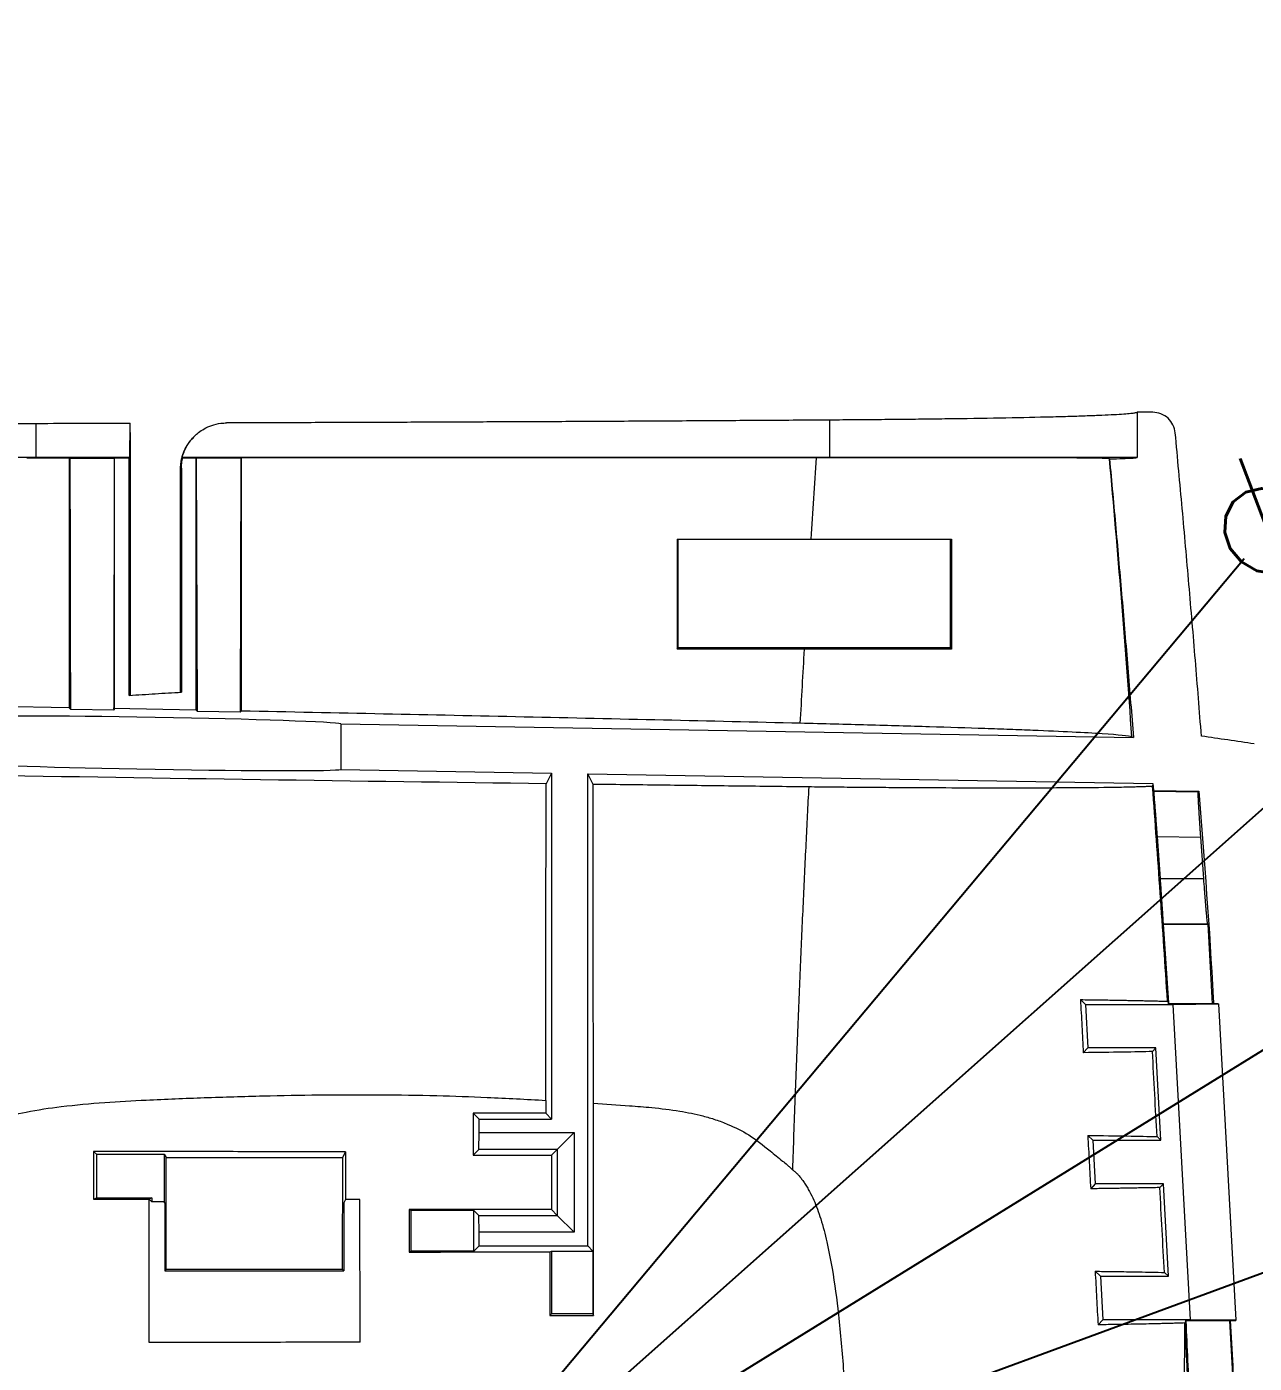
# Model space of a CAD drawing. Header units: inches. Extents: x 1424 to 4050, y 1126 to 1517.
# Drawn here: x 2906.66 to 2933.91, y 1394.31 to 1423.95 of the extents above; entities that cross this region are included whole.
import ezdxf

# ---------------------------------------------------------------- set-up
doc = ezdxf.new("R2010")
doc.units = ezdxf.units.IN
doc.header["$LTSCALE"] = 15
doc.styles.get("Standard").update_dxf_attribs({"font": 'txt', "bigfont": 'gbcbig.shx'})
doc.dimstyles.new('3', dxfattribs={"dimtxt": 3, "dimasz": 1, "dimexe": 0.18, "dimexo": 0.0625, "dimgap": 0.09, "dimtad": 0, "dimdsep": 46, "dimtxsty": 'Standard', "dimcen": 1, "dimclrd": 3, "dimclre": 3, "dimadec": 0, "dimazin": 2, "dimtfac": 1, "dimtofl": 0, "dimtmove": 0, "dimatfit": 3, "dimfxl": 1, "dimtolj": 1, "dimtzin": 0, "dimarcsym": 0})

# ---------------------------------------------------------------- blocks, each defined once
blk = doc.blocks.new('*D206')
at = {"color": 3, "lineweight": -2}
for p, q in [((2936.775, 1397.297), (2918.997, 1390.76)), ((2914.291, 1388.029), (2914.291, 1390.029)), ((2913.291, 1389.029), (2915.291, 1389.029))]:
    blk.add_line(p, q, dxfattribs=at)
at = {"color": 3}
blk.add_solid([(2918.939, 1390.916), (2919.054, 1390.603), (2918.058, 1390.415)], dxfattribs=at)
at = {"layer": 'Defpoints', "color": 0}
for p in [(2918.058, 1390.415), (2910.524, 1387.644)]:
    blk.add_point(p, dxfattribs=at)
at = {"color": 0, "insert": (2942.256, 1399.313), "char_height": 3, "attachment_point": 5, "rotation": 20.1893}
blk.add_mtext('\\A1;∅8.03', dxfattribs=at)
blk = doc.blocks.new('*D207')
at = {"color": 3, "lineweight": -2}
for p, q in [((2936.99, 1403.036), (2918.558, 1391.662)), ((2914.291, 1388.029), (2914.291, 1390.029)), ((2913.291, 1389.029), (2915.291, 1389.029))]:
    blk.add_line(p, q, dxfattribs=at)
at = {"color": 3}
blk.add_solid([(2918.47, 1391.804), (2918.645, 1391.52), (2917.707, 1391.137)], dxfattribs=at)
at = {"layer": 'Defpoints', "color": 0}
for p in [(2917.707, 1391.137), (2910.876, 1386.922)]:
    blk.add_point(p, dxfattribs=at)
at = {"color": 0, "insert": (2941.96, 1406.103), "char_height": 3, "attachment_point": 5, "rotation": 31.6779}
blk.add_mtext('\\A1;∅8.03', dxfattribs=at)
blk = doc.blocks.new('*D208')
at = {"color": 3, "lineweight": -2}
for p, q in [((2936.319, 1408.584), (2918.229, 1392.525)), ((2914.291, 1388.029), (2914.291, 1390.029)), ((2913.291, 1389.029), (2915.291, 1389.029))]:
    blk.add_line(p, q, dxfattribs=at)
at = {"color": 3}
blk.add_solid([(2918.118, 1392.65), (2918.34, 1392.4), (2917.481, 1391.861)], dxfattribs=at)
at = {"layer": 'Defpoints', "color": 0}
for p in [(2917.481, 1391.861), (2911.101, 1386.198)]:
    blk.add_point(p, dxfattribs=at)
at = {"color": 0, "insert": (2940.873, 1412.627), "char_height": 3, "attachment_point": 5, "rotation": 41.5956}
blk.add_mtext('\\A1;∅8.53', dxfattribs=at)
blk = doc.blocks.new('*D209')
at = {"color": 3, "lineweight": -2}
for p, q in [((2933.687, 1412.155), (2918.159, 1393.641)), ((2914.291, 1388.029), (2914.291, 1390.029)), ((2913.291, 1389.029), (2915.291, 1389.029))]:
    blk.add_line(p, q, dxfattribs=at)
at = {"color": 3}
blk.add_solid([(2918.031, 1393.748), (2918.286, 1393.534), (2917.516, 1392.875)], dxfattribs=at)
at = {"layer": 'Defpoints', "color": 0}
for p in [(2917.516, 1392.875), (2911.066, 1385.184)]:
    blk.add_point(p, dxfattribs=at)
at = {"color": 0, "insert": (2937.922, 1417.204), "char_height": 3, "attachment_point": 5, "rotation": 50.012}
blk.add_mtext('\\A1;∅10.04', dxfattribs=at)

msp = doc.modelspace()

# ---------------------------------------------------------------- linework, layer by layer
at = {"color": 7, "linetype": 'Continuous', "lineweight": 15}
for p, q in [((2931.306, 1415.401), (2931.306, 1414.399)), ((2931.654, 1415.401), (2931.306, 1415.401)), ((2906.869, 1415.156), (2906.869, 1414.399)), ((2908.95, 1415.16), (2908.947, 1414.399)), ((2908.957, 1415.153), (2908.95, 1415.16)), ((2924.484, 1415.229), (2924.484, 1414.399)), ((2910.28, 1414.753), (2910.373, 1414.846)), ((2910.383, 1414.868), (2910.367, 1414.852)), ((2906.869, 1414.399), (2906.869, 1414.394)), ((2907.608, 1414.394), (2907.626, 1414.386)), ((2907.626, 1414.386), (2908.605, 1414.387)), ((2908.605, 1414.387), (2908.613, 1414.394)), ((2908.938, 1414.394), (2908.947, 1414.399)), ((2910.118, 1414.399), (2910.124, 1414.394)), ((2910.434, 1414.389), (2910.422, 1414.394)), ((2910.434, 1414.389), (2911.418, 1414.39)), ((2910.452, 1408.764), (2910.434, 1414.389)), ((2911.418, 1414.39), (2911.399, 1408.747)), ((2911.427, 1414.394), (2911.418, 1414.39)), ((2924.484, 1414.394), (2924.484, 1414.399)), ((2931.306, 1414.399), (2931.306, 1414.399)), ((2910.097, 1414.163), (2910.07, 1414.136)), ((2921.097, 1410.15), (2921.125, 1410.178)), ((2924.422, 1410.15), (2924.422, 1410.178)), ((2927.189, 1410.145), (2927.155, 1410.178)), ((2907.608, 1409.551), (2907.61, 1408.846)), ((2908.938, 1409.123), (2908.965, 1409.124)), ((2910.07, 1409.192), (2910.097, 1409.194)), ((2907.61, 1408.848), (2905.658, 1408.885)), ((2907.643, 1408.813), (2907.61, 1408.846)), ((2908.596, 1408.796), (2907.643, 1408.813)), ((2910.422, 1408.794), (2908.582, 1408.829)), ((2908.613, 1408.829), (2908.596, 1408.796)), ((2908.613, 1408.829), (2908.613, 1408.983)), ((2910.422, 1408.794), (2910.452, 1408.764)), ((2911.399, 1408.747), (2910.452, 1408.764)), ((2911.399, 1408.747), (2911.427, 1408.774)), ((2913.633, 1408.492), (2913.633, 1407.48)), ((2913.633, 1408.492), (2931.226, 1408.185)), ((2913.633, 1407.48), (2918.311, 1407.398)), ((2918.311, 1407.398), (2918.192, 1407.163)), ((2918.311, 1407.398), (2918.311, 1399.726)), ((2919.115, 1407.384), (2931.657, 1407.165)), ((2919.115, 1396.912), (2919.115, 1407.384)), ((2919.232, 1407.149), (2919.115, 1407.384)), ((2931.657, 1407.165), (2931.65, 1407.105)), ((2931.657, 1407.165), (2931.669, 1407.015)), ((2931.669, 1407.015), (2931.673, 1407)), ((2931.669, 1407.015), (2932.678, 1406.997)), ((2931.673, 1407), (2932.664, 1406.983)), ((2932.664, 1406.983), (2932.678, 1406.997)), ((2931.751, 1405.994), (2932.722, 1405.977)), ((2931.751, 1405.994), (2931.818, 1405.06)), ((2932.787, 1405.06), (2932.722, 1405.977)), ((2931.818, 1405.06), (2932.787, 1405.06)), ((2931.884, 1404.055), (2931.883, 1404.048)), ((2931.883, 1404.048), (2932.001, 1402.301)), ((2931.883, 1404.048), (2932.882, 1404.048)), ((2931.884, 1404.055), (2932.874, 1404.055)), ((2932.882, 1404.048), (2932.874, 1404.055)), ((2932.979, 1402.283), (2932.882, 1404.048)), ((2930.05, 1402.375), (2930.161, 1402.27)), ((2930.161, 1402.27), (2930.214, 1401.303)), ((2930.161, 1402.27), (2932.105, 1402.27)), ((2932.003, 1402.283), (2932.001, 1402.301)), ((2933.11, 1402.283), (2932.003, 1402.283)), ((2932.105, 1402.27), (2933.111, 1402.278)), ((2932.489, 1395.273), (2932.105, 1402.27)), ((2933.11, 1402.283), (2933.111, 1402.278)), ((2933.111, 1402.278), (2933.496, 1395.265)), ((2930.214, 1401.303), (2930.113, 1401.197)), ((2931.724, 1401.303), (2930.214, 1401.303)), ((2931.648, 1401.223), (2931.724, 1401.303)), ((2931.836, 1399.255), (2931.724, 1401.303)), ((2918.182, 1400.14), (2918.182, 1399.856)), ((2916.57, 1399.859), (2916.703, 1399.726)), ((2916.57, 1399.859), (2916.57, 1398.922)), ((2918.182, 1399.856), (2918.311, 1399.726)), ((2916.703, 1399.425), (2916.703, 1399.726)), ((2916.703, 1399.726), (2918.311, 1399.726)), ((2916.7, 1399.052), (2916.703, 1399.425)), ((2916.703, 1399.425), (2918.814, 1399.425)), ((2918.437, 1399.049), (2918.814, 1399.425)), ((2918.814, 1399.425), (2918.814, 1397.214)), ((2930.213, 1399.363), (2930.327, 1399.255)), ((2930.327, 1399.255), (2930.38, 1398.288)), ((2930.327, 1399.255), (2931.836, 1399.255)), ((2931.75, 1399.336), (2931.836, 1399.255)), ((2908.15, 1399.008), (2908.149, 1397.949)), ((2908.15, 1399.008), (2908.211, 1398.947)), ((2908.211, 1398.947), (2909.718, 1398.947)), ((2908.211, 1398.947), (2908.211, 1397.98)), ((2909.718, 1398.947), (2909.718, 1397.89)), ((2909.718, 1398.947), (2909.756, 1398.872)), ((2913.677, 1398.872), (2913.738, 1398.995)), ((2913.738, 1398.995), (2913.738, 1397.939)), ((2916.57, 1398.922), (2916.7, 1399.052)), ((2918.438, 1399.049), (2916.7, 1399.052)), ((2918.438, 1399.049), (2918.311, 1398.922)), ((2918.437, 1399.049), (2918.439, 1397.589)), ((2909.756, 1398.872), (2913.677, 1398.872)), ((2909.756, 1396.386), (2909.756, 1398.872)), ((2913.675, 1396.386), (2913.677, 1398.872)), ((2930.38, 1398.288), (2930.277, 1398.179)), ((2931.89, 1398.288), (2930.38, 1398.288)), ((2931.812, 1398.206), (2931.89, 1398.288)), ((2932.002, 1396.24), (2931.89, 1398.288)), ((2908.149, 1397.949), (2908.211, 1397.98)), ((2908.211, 1397.98), (2909.444, 1397.979)), ((2909.444, 1397.89), (2909.384, 1397.95)), ((2909.444, 1397.979), (2909.385, 1397.949)), ((2909.444, 1397.979), (2909.444, 1397.89)), ((2909.718, 1397.89), (2909.444, 1397.89)), ((2909.73, 1397.867), (2909.718, 1397.89)), ((2909.73, 1397.867), (2909.73, 1396.36)), ((2913.703, 1397.867), (2913.702, 1396.36)), ((2913.738, 1397.939), (2913.703, 1397.867)), ((2914.06, 1397.938), (2913.738, 1397.939)), ((2914.064, 1394.778), (2914.06, 1397.938)), ((2915.151, 1397.716), (2915.15, 1396.775)), ((2915.196, 1397.694), (2915.151, 1397.716)), ((2916.589, 1397.696), (2915.196, 1397.694)), ((2915.196, 1396.798), (2915.196, 1397.694)), ((2916.589, 1396.798), (2916.589, 1397.696)), ((2916.7, 1397.586), (2916.589, 1397.696)), ((2916.703, 1397.214), (2916.7, 1397.586)), ((2918.439, 1397.589), (2918.311, 1397.716)), ((2918.439, 1397.589), (2918.814, 1397.214)), ((2916.703, 1396.912), (2916.703, 1397.214)), ((2918.814, 1397.214), (2916.703, 1397.214)), ((2916.703, 1396.912), (2916.589, 1396.798)), ((2916.703, 1396.912), (2919.115, 1396.912)), ((2919.115, 1396.912), (2919.229, 1396.798)), ((2915.196, 1396.798), (2915.15, 1396.775)), ((2916.589, 1396.798), (2915.196, 1396.798)), ((2918.277, 1396.781), (2918.275, 1395.368)), ((2918.277, 1396.781), (2918.311, 1396.798)), ((2918.311, 1396.798), (2919.229, 1396.798)), ((2918.311, 1396.798), (2918.311, 1395.405)), ((2919.229, 1396.798), (2919.229, 1395.405)), ((2909.73, 1396.36), (2909.756, 1396.386)), ((2909.73, 1396.36), (2913.702, 1396.36)), ((2913.675, 1396.386), (2909.756, 1396.386)), ((2913.702, 1396.36), (2913.675, 1396.386)), ((2930.376, 1396.35), (2930.492, 1396.24)), ((2931.914, 1396.323), (2932.002, 1396.24)), ((2930.492, 1396.24), (2932.002, 1396.24)), ((2930.492, 1396.24), (2930.545, 1395.273)), ((2918.311, 1395.405), (2918.275, 1395.368)), ((2919.229, 1395.405), (2918.311, 1395.405)), ((2919.229, 1395.405), (2919.245, 1395.372)), ((2930.545, 1395.273), (2930.44, 1395.162)), ((2932.489, 1395.273), (2930.545, 1395.273)), ((2932.369, 1395.203), (2932.375, 1395.204)), ((2932.375, 1395.204), (2932.388, 1395.242)), ((2932.389, 1395.26), (2933.496, 1395.26)), ((2932.389, 1395.242), (2932.389, 1395.26)), ((2933.496, 1395.265), (2932.489, 1395.273)), ((2933.463, 1393.495), (2933.366, 1395.26)), ((2933.496, 1395.265), (2933.496, 1395.26))]:
    msp.add_line(p, q, dxfattribs=at)
at = {"color": 7, "linetype": 'Continuous', "lineweight": 15, "flags": 128}
for points in [[(2907.643, 1408.813), (2907.638, 1410.469), (2907.633, 1412.126), (2907.626, 1414.386)], [(2908.605, 1414.387), (2908.602, 1412.665), (2908.599, 1410.943), (2908.596, 1408.796)]]:
    msp.add_lwpolyline(points, dxfattribs=at)
at = {"color": 7, "linetype": 'Continuous', "lineweight": 15}
msp.add_arc((2916.52, 1294.979), 114.395, 81.25715, 81.85102, dxfattribs=at)
for centre, start_param, end_param in [((2909.517, 1408.561), 0.049105, 3.093098), ((2909.517, 1407.555), 3.190697, 6.23469)]:
    msp.add_ellipse(centre, major_axis=(4.12, -0.072), ratio=0.017452, start_param=start_param, end_param=end_param, dxfattribs=at)
for points, knots in [([(2894.536, 1415.31), (2894.563, 1415.308), (2894.619, 1415.304), (2894.713, 1415.299), (2894.814, 1415.293), (2894.923, 1415.288), (2895.038, 1415.283), (2895.16, 1415.278), (2895.289, 1415.273), (2895.423, 1415.268), (2895.563, 1415.263), (2895.708, 1415.258), (2895.858, 1415.254), (2896.013, 1415.25), (2896.172, 1415.245), (2896.335, 1415.241), (2896.502, 1415.237), (2896.672, 1415.233), (2896.845, 1415.229), (2897.021, 1415.226), (2897.2, 1415.222), (2897.38, 1415.219), (2897.563, 1415.215), (2897.747, 1415.212), (2897.932, 1415.209), (2898.119, 1415.206), (2898.307, 1415.203), (2898.495, 1415.2), (2898.683, 1415.198), (2898.872, 1415.195), (2899.188, 1415.191), (2899.643, 1415.186), (2900.249, 1415.18), (2900.872, 1415.174), (2901.511, 1415.17), (2902.162, 1415.166), (2902.824, 1415.162), (2903.493, 1415.16), (2904.167, 1415.158), (2904.844, 1415.156), (2905.522, 1415.156), (2906.197, 1415.156), (2906.645, 1415.156), (2906.869, 1415.156)], [0, 0, 0, 0, 0.020316, 0.040429, 0.060333, 0.080024, 0.099495, 0.118744, 0.137766, 0.156559, 0.175125, 0.193466, 0.211581, 0.229474, 0.247144, 0.264594, 0.281825, 0.298836, 0.315627, 0.332198, 0.348549, 0.36468, 0.380591, 0.396281, 0.411751, 0.427, 0.442029, 0.456838, 0.471426, 0.485794, 0.499942, 0.542572, 0.585024, 0.627302, 0.669406, 0.711332, 0.753076, 0.794639, 0.836036, 0.877281, 0.918376, 0.959294, 1, 1, 1, 1]), ([(2931.306, 1415.4), (2931.304, 1415.398), (2931.3, 1415.394), (2931.281, 1415.389), (2931.254, 1415.383), (2931.216, 1415.378), (2931.145, 1415.37), (2931.019, 1415.359), (2930.803, 1415.345), (2930.531, 1415.332), (2930.206, 1415.32), (2929.828, 1415.307), (2929.258, 1415.292), (2928.425, 1415.274), (2927.487, 1415.259), (2926.722, 1415.249), (2926.19, 1415.243), (2925.64, 1415.238), (2925.072, 1415.233), (2924.68, 1415.23), (2924.484, 1415.229)], [0, 0, 0, 0, 0.025083, 0.050182, 0.07532, 0.100522, 0.125809, 0.188386, 0.251148, 0.313669, 0.376169, 0.43866, 0.500924, 0.625086, 0.749676, 0.800005, 0.850027, 0.899915, 0.949847, 1, 1, 1, 1]), ([(2932.154, 1414.946), (2932.142, 1415.069), (2932.085, 1415.185), (2931.902, 1415.353), (2931.778, 1415.401), (2931.654, 1415.401)], [0, 0, 0, 0, 0.5, 0.5, 1, 1, 1, 1]), ([(2908.965, 1414.742), (2908.965, 1414.761), (2908.965, 1414.798), (2908.964, 1414.852), (2908.964, 1414.912), (2908.964, 1414.975), (2908.963, 1415.036), (2908.962, 1415.086), (2908.96, 1415.123), (2908.959, 1415.147), (2908.958, 1415.151), (2908.957, 1415.153)], [0, 0, 0, 0, 0.083438, 0.166403, 0.250006, 0.374855, 0.499992, 0.624895, 0.749991, 0.874961, 1, 1, 1, 1]), ([(2910.118, 1414.399), (2910.127, 1414.432), (2910.146, 1414.498), (2910.187, 1414.596), (2910.241, 1414.693), (2910.307, 1414.787), (2910.386, 1414.875), (2910.483, 1414.96), (2910.61, 1415.044), (2910.776, 1415.119), (2910.945, 1415.16), (2911.056, 1415.164), (2911.097, 1415.166)], [0, 0, 0, 0, 0.075076, 0.153916, 0.236272, 0.321786, 0.409996, 0.50034, 0.61137, 0.750178, 0.908097, 1, 1, 1, 1]), ([(2924.484, 1415.229), (2924.243, 1415.227), (2923.763, 1415.224), (2923.038, 1415.219), (2922.31, 1415.215), (2921.58, 1415.21), (2920.847, 1415.206), (2920.111, 1415.202), (2919.373, 1415.198), (2918.632, 1415.194), (2917.689, 1415.19), (2916.543, 1415.185), (2915.191, 1415.179), (2913.832, 1415.174), (2912.468, 1415.17), (2911.554, 1415.167), (2911.097, 1415.166)], [0, 0, 0, 0, 0.055623, 0.11121, 0.166771, 0.222312, 0.277842, 0.333368, 0.388898, 0.444441, 0.500004, 0.600047, 0.700022, 0.799975, 0.899952, 1, 1, 1, 1]), ([(2932.735, 1408.219), (2932.691, 1408.78), (2932.602, 1409.902), (2932.459, 1411.584), (2932.311, 1413.265), (2932.206, 1414.385), (2932.154, 1414.946)], [0, 0, 0, 0, 0.2499961, 0.499992, 0.7499919, 1, 1, 1, 1]), ([(2908.965, 1409.124), (2908.965, 1409.638), (2908.965, 1410.779), (2908.965, 1412.652), (2908.965, 1414.01), (2908.965, 1414.742)], [0, 0, 0, 0, 0.274164, 0.608586, 1, 1, 1, 1]), ([(2910.28, 1414.753), (2910.259, 1414.725), (2910.22, 1414.67), (2910.173, 1414.584), (2910.136, 1414.5), (2910.109, 1414.418), (2910.09, 1414.341), (2910.078, 1414.268), (2910.071, 1414.2), (2910.071, 1414.157), (2910.07, 1414.136)], [0, 0, 0, 0, 0.15674, 0.304694, 0.443512, 0.573036, 0.693271, 0.804348, 0.906493, 1, 1, 1, 1]), ([(2906.869, 1414.399), (2906.178, 1414.399), (2905.491, 1414.399), (2904.468, 1414.399), (2904.129, 1414.399), (2903.451, 1414.399), (2903.112, 1414.399), (2902.109, 1414.399), (2901.466, 1414.399), (2900.537, 1414.399), (2900.233, 1414.399), (2899.639, 1414.399), (2899.346, 1414.399), (2898.503, 1414.399), (2897.983, 1414.399), (2897.266, 1414.399), (2897.038, 1414.399), (2896.602, 1414.399), (2896.394, 1414.399), (2895.816, 1414.399), (2895.486, 1414.399), (2894.929, 1414.399), (2894.703, 1414.399), (2894.536, 1414.399)], [0, 0, 0, 0, 0.125, 0.125, 0.1875, 0.1875, 0.25, 0.25, 0.375, 0.375, 0.4375, 0.4375, 0.5, 0.5, 0.625, 0.625, 0.6875, 0.6875, 0.75, 0.75, 0.875, 0.875, 1, 1, 1, 1]), ([(2907.608, 1414.394), (2907.608, 1413.852), (2907.608, 1413.308), (2907.608, 1412.765), (2907.608, 1412.23), (2907.608, 1411.694), (2907.608, 1411.159), (2907.608, 1410.623), (2907.608, 1410.087), (2907.608, 1409.551)], [0, 0, 0, 0, 0.001656534, 0.001656534, 0.001656534, 0.003288777, 0.003288777, 0.003288777, 0.004921043, 0.004921043, 0.004921043, 0.004921043]), ([(2908.613, 1408.983), (2908.613, 1409.548), (2908.613, 1410.114), (2908.613, 1410.679), (2908.613, 1411.298), (2908.613, 1411.918), (2908.613, 1412.537), (2908.613, 1413.157), (2908.613, 1413.776), (2908.613, 1414.394)], [0, 0, 0, 0, 0.001722024, 0.001722024, 0.001722024, 0.003610889, 0.003610889, 0.003610889, 0.00549979, 0.00549979, 0.00549979, 0.00549979]), ([(2908.938, 1409.123), (2908.938, 1409.655), (2908.938, 1410.186), (2908.938, 1410.718), (2908.938, 1411.25), (2908.938, 1411.781), (2908.938, 1412.312), (2908.938, 1413.007), (2908.938, 1413.701), (2908.938, 1414.394)], [0, 0, 0, 0, 0.001620162, 0.001620162, 0.001620162, 0.003240323, 0.003240323, 0.003240323, 0.005358525, 0.005358525, 0.005358525, 0.005358525]), ([(2910.097, 1414.163), (2910.098, 1414.201), (2910.101, 1414.279), (2910.116, 1414.355), (2910.124, 1414.394)], [0, 0, 0, 0, 0.482753, 1, 1, 1, 1]), ([(2924.484, 1414.399), (2924.226, 1414.399), (2923.712, 1414.399), (2922.935, 1414.399), (2922.156, 1414.399), (2921.372, 1414.399), (2920.586, 1414.399), (2919.796, 1414.399), (2919.003, 1414.399), (2918.208, 1414.399), (2917.252, 1414.399), (2916.107, 1414.399), (2914.74, 1414.399), (2913.282, 1414.399), (2911.733, 1414.399), (2910.666, 1414.399), (2910.118, 1414.399)], [0, 0, 0, 0, 0.055565, 0.1111263, 0.1666848, 0.222241, 0.2777954, 0.3333486, 0.3889011, 0.4444535, 0.500006, 0.5883607, 0.6825332, 0.7825272, 0.8883475, 1, 1, 1, 1]), ([(2910.422, 1408.794), (2910.422, 1409.334), (2910.422, 1409.874), (2910.422, 1410.414), (2910.422, 1410.953), (2910.422, 1411.493), (2910.422, 1412.032), (2910.422, 1412.82), (2910.422, 1413.607), (2910.422, 1414.394)], [0, 0, 0, 0, 0.001645606, 0.001645606, 0.001645606, 0.00329121, 0.00329121, 0.00329121, 0.00569562, 0.00569562, 0.00569562, 0.00569562]), ([(2924.191, 1414.394), (2922.129, 1414.394), (2920.032, 1414.394), (2915.766, 1414.394), (2913.608, 1414.394), (2911.427, 1414.394)], [0, 0, 0, 0, 0.5, 0.5, 1, 1, 1, 1]), ([(2931.306, 1414.399), (2931.305, 1414.399), (2931.3, 1414.399), (2931.26, 1414.399), (2931.118, 1414.399), (2930.759, 1414.399), (2930.084, 1414.399), (2929.054, 1414.399), (2928.008, 1414.399), (2927.034, 1414.399), (2926.268, 1414.399), (2925.488, 1414.399), (2924.914, 1414.399), (2924.601, 1414.399), (2924.484, 1414.399)], [0, 0, 0, 0, 0.017431, 0.066283, 0.146646, 0.258501, 0.401732, 0.551134, 0.70086, 0.759293, 0.849992, 0.920178, 0.970171, 1, 1, 1, 1]), ([(2930.693, 1414.37), (2930.685, 1414.374), (2930.64, 1414.377), (2930.481, 1414.382), (2930.366, 1414.384), (2929.922, 1414.388), (2929.502, 1414.39), (2928.815, 1414.391), (2928.669, 1414.391), (2928.366, 1414.392), (2928.208, 1414.392), (2927.716, 1414.393), (2927.364, 1414.393), (2926.611, 1414.393), (2926.208, 1414.394), (2925.372, 1414.394), (2924.937, 1414.394), (2924.484, 1414.394)], [0, 0, 0, 0, 0.125, 0.125, 0.25, 0.25, 0.5, 0.5, 0.5625, 0.5625, 0.625, 0.625, 0.75, 0.75, 0.875, 0.875, 1, 1, 1, 1]), ([(2930.694, 1414.369), (2930.796, 1414.371), (2930.95, 1414.375), (2931.133, 1414.384), (2931.235, 1414.387), (2931.286, 1414.395), (2931.306, 1414.399)], [0, 0, 0, 0, 0.5001739, 0.7502588, 0.899996, 1, 1, 1, 1]), ([(2930.694, 1414.369), (2930.742, 1413.854), (2930.837, 1412.824), (2930.972, 1411.278), (2931.103, 1409.732), (2931.185, 1408.701), (2931.226, 1408.185)], [0, 0, 0, 0, 0.250008, 0.500008, 0.750004, 1, 1, 1, 1]), ([(2910.07, 1414.136), (2910.07, 1413.24), (2910.07, 1411.594), (2910.07, 1409.944), (2910.07, 1409.192)], [0, 0, 0, 0, 0.54401, 1, 1, 1, 1]), ([(2910.097, 1414.163), (2910.097, 1413.646), (2910.097, 1413.129), (2910.097, 1412.612), (2910.097, 1412.043), (2910.097, 1411.473), (2910.097, 1410.904), (2910.097, 1410.334), (2910.097, 1409.764), (2910.097, 1409.194)], [0, 0, 0, 0, 0.001578211, 0.001578211, 0.001578211, 0.003315586, 0.003315586, 0.003315586, 0.005053, 0.005053, 0.005053, 0.005053]), ([(2921.097, 1412.59), (2921.097, 1412.182), (2921.097, 1411.369), (2921.097, 1410.555), (2921.097, 1410.15)], [0, 0, 0, 0, 0.502486, 1, 1, 1, 1]), ([(2921.125, 1410.178), (2921.125, 1410.579), (2921.125, 1411.383), (2921.125, 1412.187), (2921.125, 1412.59)], [0, 0, 0, 0, 0.497504, 1, 1, 1, 1]), ([(2924.072, 1412.59), (2924.646, 1412.59), (2925.191, 1412.59), (2926.23, 1412.59), (2926.723, 1412.59), (2927.189, 1412.59)], [0, 0, 0, 0, 0.5, 0.5, 1, 1, 1, 1]), ([(2927.155, 1412.59), (2927.155, 1412.187), (2927.155, 1411.384), (2927.155, 1410.579), (2927.155, 1410.178)], [0, 0, 0, 0, 0.501595, 1, 1, 1, 1]), ([(2927.189, 1412.59), (2927.189, 1412.183), (2927.189, 1411.776), (2927.189, 1411.368), (2927.189, 1410.961), (2927.189, 1410.553), (2927.189, 1410.145)], [0, 0, 0, 0, 0.001250708, 0.001250708, 0.001250708, 0.002501449, 0.002501449, 0.002501449, 0.002501449]), ([(2924.422, 1410.178), (2924.204, 1410.178), (2923.768, 1410.178), (2923.111, 1410.178), (2922.452, 1410.178), (2921.79, 1410.178), (2921.347, 1410.178), (2921.125, 1410.178)], [0, 0, 0, 0, 0.199991, 0.399982, 0.599987, 0.799988, 1, 1, 1, 1]), ([(2927.155, 1410.178), (2927.058, 1410.178), (2926.866, 1410.178), (2926.571, 1410.178), (2926.272, 1410.178), (2925.971, 1410.178), (2925.666, 1410.178), (2925.358, 1410.178), (2925.049, 1410.178), (2924.737, 1410.178), (2924.527, 1410.178), (2924.422, 1410.178)], [0, 0, 0, 0, 0.1133601, 0.2260589, 0.3382162, 0.4499186, 0.5611138, 0.6717117, 0.7816568, 0.8910424, 1, 1, 1, 1]), ([(2908.938, 1409.123), (2909.131, 1409.135), (2909.518, 1409.16), (2909.904, 1409.183), (2910.097, 1409.194)], [0, 0, 0, 0, 0.499988, 1, 1, 1, 1]), ([(2923.833, 1408.503), (2921.822, 1408.551), (2919.78, 1408.597), (2915.635, 1408.688), (2913.541, 1408.732), (2911.427, 1408.774)], [0, 0, 0, 0, 0.5, 0.5, 1, 1, 1, 1]), ([(2931.191, 1408.203), (2931.127, 1408.223), (2930.903, 1408.246), (2930.345, 1408.282), (2930.12, 1408.295), (2929.607, 1408.32), (2929.318, 1408.333), (2928.834, 1408.353), (2928.664, 1408.36), (2928.307, 1408.373), (2928.119, 1408.38), (2927.541, 1408.4), (2927.131, 1408.413), (2926.264, 1408.439), (2925.807, 1408.452), (2924.845, 1408.478), (2924.347, 1408.491), (2923.833, 1408.503)], [0, 0, 0, 0, 0.25, 0.25, 0.375, 0.375, 0.5, 0.5, 0.5625, 0.5625, 0.625, 0.625, 0.75, 0.75, 0.875, 0.875, 1, 1, 1, 1]), ([(2924.019, 1407.092), (2923.757, 1407.095), (2923.232, 1407.101), (2922.44, 1407.11), (2921.643, 1407.12), (2920.843, 1407.129), (2920.04, 1407.139), (2919.501, 1407.146), (2919.232, 1407.149)], [0, 0, 0, 0, 0.166318, 0.332783, 0.49939, 0.666133, 0.833005, 1, 1, 1, 1]), ([(2919.242, 1400.075), (2919.241, 1400.541), (2919.24, 1401.477), (2919.238, 1402.884), (2919.236, 1404.299), (2919.234, 1405.722), (2919.232, 1406.673), (2919.232, 1407.149)], [0, 0, 0, 0, 0.19735, 0.396018, 0.59601, 0.797335, 1, 1, 1, 1]), ([(2924.019, 1407.092), (2923.998, 1406.673), (2923.954, 1405.816), (2923.892, 1404.496), (2923.83, 1403.112), (2923.77, 1401.666), (2923.712, 1400.156), (2923.676, 1399.127), (2923.658, 1398.602)], [0, 0, 0, 0, 0.14862, 0.304495, 0.4676, 0.637909, 0.815388, 1, 1, 1, 1]), ([(2931.65, 1407.105), (2931.621, 1407.103), (2931.562, 1407.101), (2931.457, 1407.096), (2931.332, 1407.092), (2931.183, 1407.088), (2931.008, 1407.084), (2930.804, 1407.08), (2930.358, 1407.074), (2929.728, 1407.069), (2928.759, 1407.066), (2927.806, 1407.066), (2926.856, 1407.069), (2926.129, 1407.073), (2925.602, 1407.077), (2925.074, 1407.081), (2924.548, 1407.086), (2924.194, 1407.09), (2924.019, 1407.092)], [0, 0, 0, 0, 0.027649, 0.05802, 0.091115, 0.126938, 0.165492, 0.206779, 0.250802, 0.414015, 0.500141, 0.63432, 0.74935, 0.802074, 0.853505, 0.903637, 0.952469, 1, 1, 1, 1]), ([(2931.981, 1402.338), (2931.955, 1402.738), (2931.904, 1403.536), (2931.822, 1404.731), (2931.738, 1405.92), (2931.679, 1406.71), (2931.65, 1407.105)], [0, 0, 0, 0, 0.251526, 0.502029, 0.751519, 1, 1, 1, 1]), ([(2931.673, 1407), (2931.673, 1406.999), (2931.673, 1406.996), (2931.675, 1406.981), (2931.677, 1406.958), (2931.68, 1406.925), (2931.683, 1406.882), (2931.687, 1406.83), (2931.692, 1406.769), (2931.698, 1406.698), (2931.704, 1406.613), (2931.713, 1406.504), (2931.724, 1406.364), (2931.736, 1406.191), (2931.746, 1406.062), (2931.751, 1405.994)], [0, 0, 0, 0, 0.058814, 0.118698, 0.179655, 0.24169, 0.304807, 0.369009, 0.434299, 0.500682, 0.568997, 0.653097, 0.752974, 0.868614, 1, 1, 1, 1]), ([(2932.722, 1405.977), (2932.719, 1406.011), (2932.714, 1406.079), (2932.707, 1406.177), (2932.701, 1406.269), (2932.695, 1406.355), (2932.69, 1406.434), (2932.686, 1406.506), (2932.681, 1406.571), (2932.678, 1406.63), (2932.673, 1406.714), (2932.667, 1406.815), (2932.664, 1406.909), (2932.662, 1406.969), (2932.664, 1406.978), (2932.664, 1406.983)], [0, 0, 0, 0, 0.066263, 0.12987, 0.190821, 0.249117, 0.304759, 0.357746, 0.408079, 0.455761, 0.50079, 0.628679, 0.754486, 0.878247, 1, 1, 1, 1]), ([(2932.678, 1406.997), (2932.796, 1405.471), (2932.919, 1403.9), (2933.001, 1402.327), (2933.004, 1402.283)], [0, 0, 0, 0, 0.971896, 1, 1, 1, 1]), ([(2931.818, 1405.06), (2931.82, 1405.028), (2931.824, 1404.966), (2931.831, 1404.875), (2931.836, 1404.789), (2931.842, 1404.709), (2931.847, 1404.635), (2931.851, 1404.568), (2931.856, 1404.506), (2931.859, 1404.45), (2931.863, 1404.4), (2931.868, 1404.321), (2931.874, 1404.222), (2931.88, 1404.128), (2931.884, 1404.069), (2931.884, 1404.06), (2931.884, 1404.055)], [0, 0, 0, 0, 0.061357, 0.120209, 0.176554, 0.230394, 0.281727, 0.330554, 0.376876, 0.420692, 0.462002, 0.500807, 0.629611, 0.755733, 0.87919, 1, 1, 1, 1]), ([(2932.874, 1404.055), (2932.873, 1404.057), (2932.872, 1404.06), (2932.869, 1404.079), (2932.865, 1404.108), (2932.86, 1404.151), (2932.855, 1404.206), (2932.848, 1404.274), (2932.842, 1404.342), (2932.836, 1404.414), (2932.829, 1404.501), (2932.818, 1404.636), (2932.804, 1404.827), (2932.793, 1404.977), (2932.787, 1405.06)], [0, 0, 0, 0, 0.0656421, 0.1332439, 0.2028083, 0.2743379, 0.3478353, 0.4233027, 0.500742, 0.5413535, 0.6116297, 0.7115339, 0.8410134, 1, 1, 1, 1]), ([(2930.05, 1402.375), (2930.061, 1402.178), (2930.082, 1401.785), (2930.103, 1401.393), (2930.113, 1401.197)], [0, 0, 0, 0, 0.5018798, 1, 1, 1, 1]), ([(2930.05, 1402.375), (2930.118, 1402.374), (2930.253, 1402.372), (2930.442, 1402.37), (2930.618, 1402.367), (2930.78, 1402.364), (2930.93, 1402.362), (2931.069, 1402.359), (2931.196, 1402.357), (2931.312, 1402.355), (2931.419, 1402.352), (2931.516, 1402.35), (2931.604, 1402.348), (2931.685, 1402.346), (2931.757, 1402.345), (2931.823, 1402.343), (2931.881, 1402.341), (2931.934, 1402.339), (2931.966, 1402.338), (2931.981, 1402.338)], [0, 0, 0, 0, 0.077073, 0.151864, 0.224371, 0.294597, 0.36254, 0.428202, 0.491582, 0.55268, 0.611497, 0.668033, 0.722289, 0.774265, 0.823964, 0.871385, 0.916531, 0.959402, 1, 1, 1, 1]), ([(2932.001, 1402.301), (2931.999, 1402.305), (2931.99, 1402.318), (2931.985, 1402.33), (2931.981, 1402.338)], [0, 0, 0, 0, 0.333302, 1, 1, 1, 1]), ([(2931.75, 1399.336), (2931.733, 1399.65), (2931.699, 1400.28), (2931.665, 1400.908), (2931.648, 1401.223)], [0, 0, 0, 0, 0.4992564, 1, 1, 1, 1]), ([(2903.818, 1398.619), (2903.834, 1398.623), (2903.87, 1398.633), (2903.926, 1398.656), (2903.99, 1398.687), (2904.061, 1398.725), (2904.162, 1398.785), (2904.306, 1398.877), (2904.491, 1399), (2904.691, 1399.133), (2904.983, 1399.309), (2905.613, 1399.62), (2906.473, 1399.867), (2907.49, 1400.018), (2908.381, 1400.098), (2909.44, 1400.156), (2910.614, 1400.203), (2911.891, 1400.242), (2913.192, 1400.265), (2914.477, 1400.268), (2915.722, 1400.25), (2916.947, 1400.207), (2917.749, 1400.164), (2918.182, 1400.14)], [0, 0, 0, 0, 0.0034197, 0.0075073, 0.0122873, 0.0177744, 0.0239783, 0.0360413, 0.0525297, 0.0690643, 0.0848817, 0.1216921, 0.2115353, 0.2648236, 0.3303521, 0.3930147, 0.4803729, 0.5696608, 0.6537255, 0.7467226, 0.8332472, 0.9101295, 1, 1, 1, 1]), ([(2918.182, 1399.856), (2917.915, 1399.856), (2917.379, 1399.857), (2916.841, 1399.858), (2916.57, 1399.859)], [0, 0, 0, 0, 0.496751, 1, 1, 1, 1]), ([(2919.245, 1395.372), (2919.245, 1396.182), (2919.244, 1397.75), (2919.243, 1399.317), (2919.242, 1400.075)], [0, 0, 0, 0, 0.516625, 1, 1, 1, 1]), ([(2919.242, 1400.075), (2919.509, 1400.058), (2919.941, 1400.03), (2920.579, 1399.981), (2921.124, 1399.913), (2921.597, 1399.821), (2921.953, 1399.715), (2922.297, 1399.585), (2922.718, 1399.377), (2923.103, 1399.07), (2923.38, 1398.84), (2923.529, 1398.723), (2923.602, 1398.658), (2923.64, 1398.62), (2923.658, 1398.602)], [0, 0, 0, 0, 0.168276, 0.272321, 0.404, 0.514599, 0.575736, 0.637344, 0.744743, 0.866831, 0.939733, 0.96707, 0.984155, 1, 1, 1, 1]), ([(2930.213, 1399.363), (2930.223, 1399.166), (2930.245, 1398.771), (2930.266, 1398.377), (2930.277, 1398.179)], [0, 0, 0, 0, 0.4993, 1, 1, 1, 1]), ([(2913.738, 1398.995), (2913.473, 1398.996), (2912.943, 1398.998), (2912.145, 1399), (2911.348, 1399.002), (2910.549, 1399.004), (2909.75, 1399.005), (2908.951, 1399.007), (2908.417, 1399.008), (2908.15, 1399.008)], [0, 0, 0, 0, 0.143165, 0.2862, 0.429121, 0.571945, 0.714689, 0.857368, 1, 1, 1, 1]), ([(2923.658, 1398.602), (2923.676, 1398.588), (2923.715, 1398.559), (2923.769, 1398.507), (2923.823, 1398.446), (2923.877, 1398.377), (2923.931, 1398.299), (2923.985, 1398.212), (2924.054, 1398.09), (2924.133, 1397.928), (2924.216, 1397.725), (2924.32, 1397.416), (2924.433, 1396.977), (2924.57, 1396.269), (2924.695, 1395.309), (2924.805, 1394.046), (2924.884, 1392.69), (2924.94, 1391.262), (2924.982, 1389.774), (2925.017, 1388.133), (2925.059, 1385.57), (2925.092, 1382.624), (2925.107, 1379.332), (2925.105, 1376.295), (2925.094, 1373.097), (2925.073, 1369.964), (2925.037, 1367.15), (2924.994, 1364.824), (2924.944, 1362.785), (2924.888, 1361.119), (2924.822, 1359.633), (2924.724, 1357.97), (2924.571, 1356.202), (2924.342, 1354.762), (2924.135, 1353.994), (2924.047, 1353.718), (2923.963, 1353.49), (2923.886, 1353.304), (2923.801, 1353.131), (2923.686, 1352.929), (2923.536, 1352.715), (2923.352, 1352.54), (2923.182, 1352.439), (2923.034, 1352.388), (2922.934, 1352.388), (2922.884, 1352.388)], [0, 0, 0, 0, 0.001492, 0.003097, 0.004828, 0.006696, 0.008708, 0.010871, 0.013191, 0.017631, 0.022274, 0.02714, 0.03834, 0.051055, 0.073026, 0.09998, 0.131965, 0.159753, 0.191297, 0.227007, 0.26454, 0.354886, 0.414852, 0.474287, 0.548297, 0.61838, 0.6736, 0.727259, 0.76626, 0.803281, 0.833225, 0.860808, 0.90917, 0.946066, 0.953281, 0.959956, 0.96457, 0.968808, 0.972871, 0.97696, 0.983787, 0.989731, 0.993391, 0.996754, 1, 1, 1, 1]), ([(2931.812, 1398.206), (2931.771, 1398.205), (2931.69, 1398.203), (2931.562, 1398.2), (2931.434, 1398.198), (2931.306, 1398.196), (2931.181, 1398.193), (2931.06, 1398.191), (2930.943, 1398.189), (2930.831, 1398.188), (2930.727, 1398.186), (2930.63, 1398.184), (2930.541, 1398.183), (2930.461, 1398.182), (2930.391, 1398.181), (2930.33, 1398.18), (2930.293, 1398.18), (2930.277, 1398.179)], [0, 0, 0, 0, 0.107178, 0.208588, 0.304223, 0.394079, 0.478149, 0.55643, 0.628917, 0.695608, 0.7565, 0.811592, 0.860882, 0.904368, 0.942051, 0.973928, 1, 1, 1, 1]), ([(2931.914, 1396.323), (2931.897, 1396.637), (2931.863, 1397.265), (2931.829, 1397.893), (2931.812, 1398.206)], [0, 0, 0, 0, 0.501081, 1, 1, 1, 1]), ([(2909.381, 1394.766), (2909.381, 1395.047), (2909.382, 1395.567), (2909.382, 1396.282), (2909.383, 1396.867), (2909.384, 1397.321), (2909.384, 1397.646), (2909.384, 1397.841), (2909.385, 1397.928), (2909.385, 1397.949)], [0, 0, 0, 0, 0.265287, 0.489763, 0.673428, 0.816283, 0.918328, 0.979564, 1, 1, 1, 1]), ([(2916.7, 1397.586), (2916.973, 1397.586), (2917.552, 1397.587), (2918.132, 1397.589), (2918.439, 1397.589)], [0, 0, 0, 0, 0.470954, 1, 1, 1, 1]), ([(2915.15, 1396.775), (2915.415, 1396.776), (2915.943, 1396.777), (2916.729, 1396.778), (2917.506, 1396.78), (2918.021, 1396.78), (2918.277, 1396.781)], [0, 0, 0, 0, 0.253729, 0.50496, 0.75371, 1, 1, 1, 1]), ([(2930.376, 1396.35), (2930.387, 1396.152), (2930.408, 1395.756), (2930.43, 1395.36), (2930.44, 1395.162)], [0, 0, 0, 0, 0.500655, 1, 1, 1, 1]), ([(2930.376, 1396.35), (2930.409, 1396.349), (2930.496, 1396.348), (2930.65, 1396.346), (2930.852, 1396.344), (2931.094, 1396.34), (2931.364, 1396.335), (2931.652, 1396.329), (2931.823, 1396.325), (2931.914, 1396.323)], [0, 0, 0, 0, 0.052315, 0.134836, 0.247555, 0.390461, 0.563531, 0.766728, 1, 1, 1, 1]), ([(2918.275, 1395.368), (2918.437, 1395.369), (2918.761, 1395.37), (2919.085, 1395.372), (2919.245, 1395.372)], [0, 0, 0, 0, 0.502235, 1, 1, 1, 1]), ([(2932.37, 1395.203), (2932.345, 1395.202), (2932.295, 1395.2), (2932.208, 1395.197), (2932.111, 1395.194), (2932.005, 1395.191), (2931.89, 1395.188), (2931.765, 1395.185), (2931.6, 1395.181), (2931.386, 1395.177), (2931.108, 1395.172), (2930.795, 1395.167), (2930.56, 1395.164), (2930.44, 1395.162)], [0, 0, 0, 0, 0.071385, 0.142782, 0.214194, 0.285624, 0.357074, 0.428542, 0.50003, 0.618884, 0.741834, 0.868876, 1, 1, 1, 1]), ([(2930.665, 1356.663), (2930.67, 1356.93), (2930.682, 1357.595), (2930.708, 1358.786), (2930.748, 1360.364), (2930.815, 1362.501), (2930.911, 1365.002), (2931.04, 1367.768), (2931.185, 1370.502), (2931.399, 1374.188), (2931.664, 1378.325), (2931.948, 1382.899), (2932.124, 1386.253), (2932.238, 1388.988), (2932.309, 1391.172), (2932.354, 1393.289), (2932.365, 1394.654), (2932.37, 1395.203)], [0, 0, 0, 0, 0.020511, 0.050925, 0.091242, 0.141478, 0.214713, 0.283215, 0.354277, 0.425503, 0.568474, 0.676101, 0.783981, 0.832591, 0.891993, 0.956571, 1, 1, 1, 1]), ([(2932.355, 1356.615), (2932.384, 1357.253), (2932.444, 1358.531), (2932.521, 1360.45), (2932.59, 1362.372), (2932.651, 1364.297), (2932.702, 1366.225), (2932.744, 1368.156), (2932.778, 1370.09), (2932.802, 1372.027), (2932.817, 1373.966), (2932.824, 1376.567), (2932.81, 1379.818), (2932.756, 1383.708), (2932.665, 1387.568), (2932.542, 1391.397), (2932.43, 1393.938), (2932.375, 1395.204)], [0, 0, 0, 0, 0.049679, 0.099428, 0.149249, 0.199141, 0.249104, 0.299139, 0.349246, 0.399426, 0.449677, 0.500001, 0.601552, 0.702326, 0.802324, 0.901549, 1, 1, 1, 1]), ([(2932.388, 1395.242), (2932.402, 1394.951), (2932.428, 1394.369), (2932.453, 1393.786), (2932.466, 1393.495)], [0, 0, 0, 0, 0.500001, 1, 1, 1, 1]), ([(2933.374, 1395.26), (2933.411, 1394.587), (2933.615, 1390.856), (2933.785, 1384.057), (2933.869, 1374.87), (2933.755, 1365.699), (2933.484, 1359.597), (2933.349, 1356.555)], [0, 0, 0, 0, 0.052232, 0.289518, 0.526804, 0.76409, 1, 1, 1, 1]), ([(2914.064, 1394.778), (2913.749, 1394.777), (2913.12, 1394.775), (2912.179, 1394.773), (2911.243, 1394.77), (2910.311, 1394.768), (2909.69, 1394.766), (2909.381, 1394.766)], [0, 0, 0, 0, 0.2024001, 0.4035858, 0.6035713, 0.8023711, 1, 1, 1, 1])]:
    msp.add_open_spline(points, degree=3, knots=knots, dxfattribs=at)
for points in [[(2906.869, 1415.156), (2907.563, 1415.158), (2908.257, 1415.159), (2908.95, 1415.16)], [(2906.664, 1414.394), (2906.732, 1414.394), (2906.801, 1414.394), (2906.869, 1414.394)], [(2908.947, 1414.399), (2908.256, 1414.399), (2907.563, 1414.399), (2906.869, 1414.399)], [(2906.869, 1414.394), (2907.115, 1414.394), (2907.362, 1414.394), (2907.608, 1414.394)], [(2908.613, 1414.394), (2908.721, 1414.394), (2908.829, 1414.394), (2908.938, 1414.394)], [(2910.124, 1414.394), (2910.223, 1414.394), (2910.323, 1414.394), (2910.422, 1414.394)], [(2911.427, 1414.394), (2911.427, 1412.524), (2911.427, 1410.65), (2911.427, 1408.774)], [(2924.072, 1412.59), (2924.111, 1413.192), (2924.151, 1413.793), (2924.191, 1414.394)], [(2924.484, 1414.394), (2924.387, 1414.394), (2924.289, 1414.394), (2924.191, 1414.394)], [(2930.694, 1414.369), (2930.694, 1414.369), (2930.693, 1414.37), (2930.692, 1414.37)], [(2931.191, 1408.203), (2931.051, 1410.257), (2930.882, 1412.314), (2930.693, 1414.37)], [(2921.097, 1412.59), (2922.097, 1412.59), (2923.089, 1412.59), (2924.072, 1412.59)], [(2923.925, 1410.15), (2922.99, 1410.15), (2922.047, 1410.15), (2921.097, 1410.15)], [(2923.833, 1408.503), (2923.863, 1409.052), (2923.894, 1409.601), (2923.925, 1410.15)], [(2924.422, 1410.15), (2924.258, 1410.15), (2924.092, 1410.15), (2923.925, 1410.15)], [(2927.189, 1410.145), (2926.356, 1410.147), (2925.424, 1410.148), (2924.422, 1410.15)], [(2931.191, 1408.203), (2931.21, 1408.198), (2931.222, 1408.192), (2931.226, 1408.185)], [(2918.192, 1407.163), (2913.996, 1407.217), (2909.735, 1407.28), (2905.41, 1407.352)], [(2918.182, 1400.14), (2918.185, 1402.487), (2918.188, 1404.828), (2918.192, 1407.163)], [(2931.648, 1401.223), (2931.27, 1401.213), (2930.753, 1401.205), (2930.113, 1401.197)], [(2930.213, 1399.363), (2930.854, 1399.355), (2931.372, 1399.345), (2931.75, 1399.336)], [(2916.57, 1398.922), (2917.16, 1398.922), (2917.74, 1398.922), (2918.311, 1398.922)], [(2918.311, 1398.922), (2918.311, 1398.52), (2918.311, 1398.118), (2918.311, 1397.716)], [(2908.149, 1397.949), (2908.561, 1397.95), (2908.974, 1397.95), (2909.385, 1397.95)], [(2918.311, 1397.716), (2917.285, 1397.716), (2916.232, 1397.716), (2915.151, 1397.716)]]:
    msp.add_open_spline(points, degree=3, dxfattribs=at)

# ---------------------------------------------------------------- dimensions: what is measured, and where the dimension line sits
for p1, p2, picture, middle in [((2911.066, 1385.184), (2917.516, 1392.875), '*D209', (2937.922, 1417.204)), ((2911.101, 1386.198), (2917.481, 1391.861), '*D208', (2940.873, 1412.627)), ((2910.876, 1386.922), (2917.707, 1391.137), '*D207', (2941.96, 1406.103)), ((2910.524, 1387.644), (2918.058, 1390.415), '*D206', (2942.256, 1399.313))]:
    dim = msp.add_diameter_dim_2p(p1=p1, p2=p2, dimstyle='3')
    dim.commit()
    dim.dimension.update_dxf_attribs({"geometry": picture, "text_midpoint": middle, "dimtype": 163})

doc.saveas('drawing.dxf')
